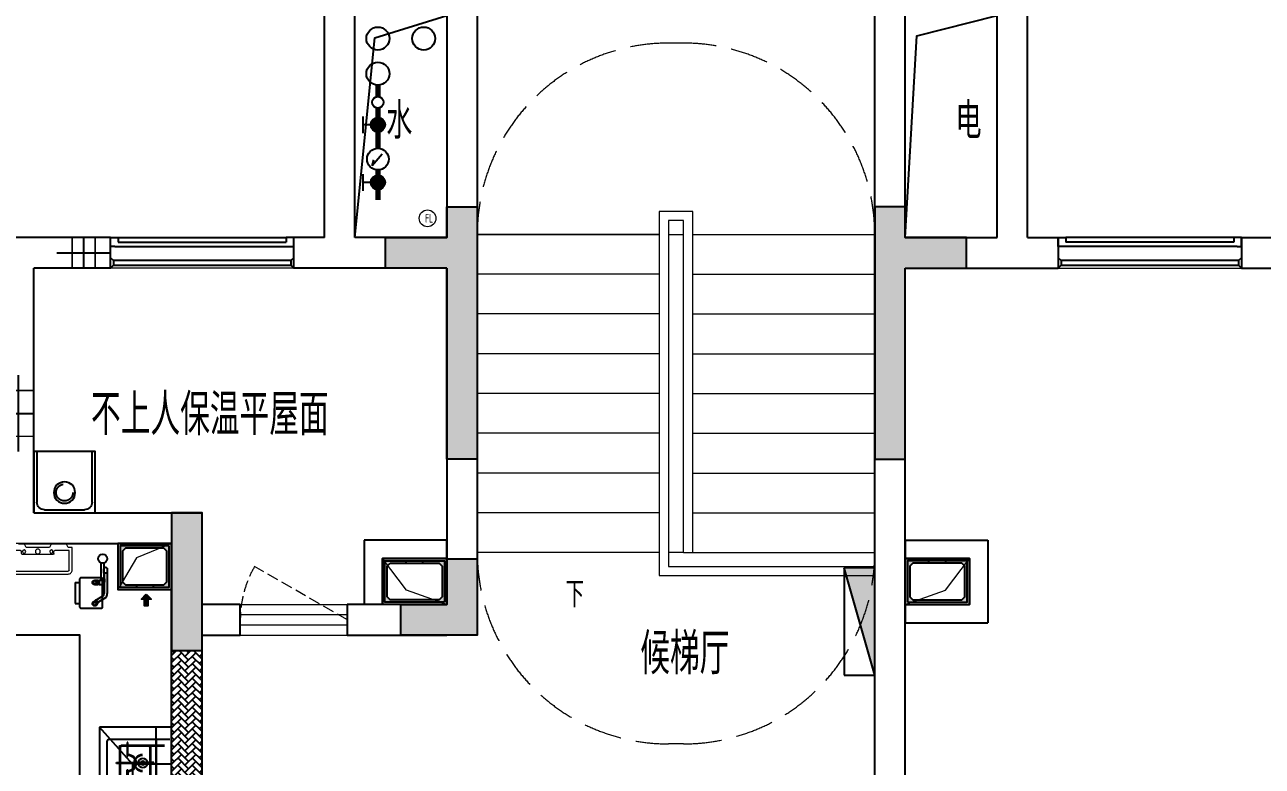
# Model space of a CAD drawing. Extents: x 3753737 to 4713801, y -857380 to 24339.
# Drawn here: x 4242353 to 4250448, y -789692 to -784846 of the extents above; entities that cross this region are included whole.
import ezdxf

# ---------------------------------------------------------------- set-up
doc = ezdxf.new("R2010")
doc.units = 0
doc.header["$LTSCALE"] = 1000
doc.header["$MEASUREMENT"] = 0
doc.linetypes.add('__DASH', pattern=[0.35, 0.25, -0.1])
doc.linetypes.add('DASH', pattern=[0.35, 0.25, -0.1])
doc.layers.get('0').update_dxf_attribs({"linetype": 'CONTINUOUS'})
for name, color, linetype in [('!!电气', 1, 'CONTINUOUS'), ('3-栏杆1', 252, 'CONTINUOUS'), ('AH-FURNITURE', 1, 'CONTINUOUS'), ('COLU', 7, 'CONTINUOUS'), ('EQUIP_消火栓', 7, 'CONTINUOUS'), ('LVTRY', 252, 'CONTINUOUS'), ('S-砼墙填充', 251, 'CONTINUOUS'), ('VPIPE-消防', 1, 'TG_X'), ('VPIPE-给水', 3, 'TG_J'), ('VPIPE-雨水', 4, 'DASH'), ('WALL', 252, 'CONTINUOUS'), ('保温', 6, 'CONTINUOUS'), ('建筑-排气道', 252, 'CONTINUOUS'), ('机电标识类', 1, 'CONTINUOUS'), ('污水', 3, 'CONTINUOUS'), ('看线', 185, 'CONTINUOUS'), ('管', 193, 'CONTINUOUS'), ('给水', 4, 'CONTINUOUS'), ('铝合金', 144, 'CONTINUOUS')]:
    doc.layers.add(name, color=color, linetype=linetype)
for name, color, linetype, lineweight in [('DIM_SYMB', 252, 'CONTINUOUS', 20), ('PUB_HATCH', 8, 'CONTINUOUS', 9), ('PUB_TEXT', 7, 'CONTINUOUS', 20), ('STAIR', 252, 'CONTINUOUS', 20), ('VPIPE-废水', 31, 'TG_F', 18), ('WINDOW', 146, 'CONTINUOUS', 20), ('平面-看线', 252, 'CONTINUOUS', 15), ('平面-空调预留孔', 252, 'CONTINUOUS', 15), ('立面-洞口示意', 252, 'CONTINUOUS', 13)]:
    doc.layers.add(name, color=color, linetype=linetype, lineweight=lineweight)
doc.styles.add('_TCH_DIM', font='SIMPLEX', dxfattribs={"bigfont": 'GBCBIG'})
doc.styles.add('DIM_FONT', font='SIMPLEX', dxfattribs={"width": 0.7, "bigfont": 'GBCBIG'})
doc.styles.get("Standard").update_dxf_attribs({"font": 'gbenor.shx', "bigfont": 'gbcbig.shx'})
doc.styles.add('TG_LINETYPE', font='SIMPLEX', dxfattribs={"width": 0.8, "height": 3, "bigfont": 'HZTXT'})
doc.linetypes.add('TG_F', pattern='A,2,-0.3,["F",TG_LINETYPE,S=0.1,R=0,X=-0.23,Y=-0.15],0', length=2.3)
doc.linetypes.add('TG_J', pattern='A,2,-0.22,["J",TG_LINETYPE,S=0.1,R=0,X=-0.18,Y=-0.15],0', length=2.22)
doc.linetypes.add('TG_X', pattern='A,4,-0.3,["X",TG_LINETYPE,S=0.1,R=0,X=-0.23,Y=-0.15],0', length=4.3)

# ---------------------------------------------------------------- blocks, each defined once
blk = doc.blocks.new('A$C2705576B')
at = {"layer": '给水'}
h = blk.add_hatch(color=252, dxfattribs=at)
edge = h.paths.add_edge_path()
edge.add_arc((417.5, -1741.2), 47.2, 0, 360)
h = blk.add_hatch(color=252, dxfattribs=at)
edge = h.paths.add_edge_path()
edge.add_arc((794.7, -1741.2), 47.2, 0, 360)
at = {"layer": '给水', "color": 252}
for p, q in [((363.1, -1645.4), (471.8, -1645.4)), ((417.5, -1741.2), (417.5, -1645.4)), ((740.3, -1645.4), (849, -1645.4)), ((794.7, -1741.2), (794.7, -1645.4)), ((601.1, -1768.1), (525.3, -1704.3)), ((525.3, -1704.3), (564, -1715))]:
    blk.add_line(p, q, dxfattribs=at)
at = {"layer": '给水', "color": 252, "const_width": 35.4}
for points in [[(499.1, -1741.2), (302.5, -1741.2)], [(903.5, -1741.2), (640.6, -1741.2)], [(1052.8, -1741.2), (978.5, -1741.2)]]:
    blk.add_lwpolyline(points, dxfattribs=at)
at = {"layer": '给水', "color": 252}
for centre, radius in [((417.5, -1741.2), 47.2), ((569.8, -1741.2), 70.8), ((794.7, -1741.2), 47.2), ((941, -1741.2), 37.5)]:
    blk.add_circle(centre, radius, dxfattribs=at)
blk = doc.blocks.new('A$C60D053AF')
at = {"layer": 'AH-FURNITURE', "color": 8}
for p, q in [((192.5, -71), (327.6, -71)), ((232.5, -90), (128.3, -90)), ((232.5, -110), (128.3, -110)), ((192.5, -91), (327.6, -91)), ((245, -129.5), (245, -122.5)), ((265, -129.5), (265, -122.5)), ((341.7, -96.9), (370, -143.2)), ((355.9, -82.7), (384.2, -129)), ((255, -281), (255, -251)), ((255, -281), (393, -281)), ((393, -281), (393, -251))]:
    blk.add_line(p, q, dxfattribs=at)
for points in [[(170, -68, 1), (170, -94), (192.5, -94), (192.5, -68)], [(234, -251), (414, -251, 0.414214), (424, -241), (424, -111, 0.414214), (414, -101), (234, -101, 0.414214), (224, -111), (224, -241, 0.414214)], [(268, -122.5), (268, -107, 0.414214), (248, -87), (232.5, -87), (232.5, -113), (242, -113), (242, -122.5)], [(242, -152, 1), (268, -152), (268, -129.5), (242, -129.5)], [(383.8, -161.2, 1), (402.2, -142.8), (386.3, -126.9), (367.9, -145.3)]]:
    blk.add_lwpolyline(points, format="xyb", close=True, dxfattribs=at)
for centre, radius in [((100, -100), 30), ((255, -152), 15), ((255, -152), 10), ((393, -152), 15), ((393, -152), 10)]:
    blk.add_circle(centre, radius, dxfattribs=at)
for radius in [40, 20]:
    blk.add_arc((327.6, -111), radius, 45, 90, dxfattribs=at)
blk = doc.blocks.new('GDGDGDGRGD')
at = {"color": 252, "linetype": '__DASH', "ltscale": 0.1}
blk.add_wipeout([(428916.8, 296115.4), (428716.7, 296115.4), (428716.7, 295815.4), (428916.8, 295815.4)], dxfattribs=at).dxf.layer = '污水'
at = {"layer": '机电标识类', "color": 252, "linetype": 'DASH', "ltscale": 400}
for p, q in [((428816.8, 295715.4), (428816.8, 296215.4)), ((428916.8, 295965.4), (428716.7, 295965.4))]:
    blk.add_line(p, q, dxfattribs=at)
at = {"layer": '污水', "color": 252, "linetype": '__DASH', "ltscale": 0.1, "const_width": 10}
blk.add_lwpolyline([(428916.8, 296115.4), (428716.7, 296115.4), (428716.7, 295815.4), (428916.8, 295815.4)], close=True, dxfattribs=at)
blk = doc.blocks.new('GDGDGRD')
at = {"layer": 'S-砼墙填充'}
h = blk.add_hatch(color=252, dxfattribs=at)
h.dxf.hatch_style = 1
h.paths.add_polyline_path([(431616.6, 297415.4), (431216.6, 297415.4), (431216.6, 297615.4), (431616.6, 297615.4), (431616.6, 297815.4), (431816.6, 297815.4), (431816.6, 296165.4), (431616.6, 296165.4)])
h = blk.add_hatch(color=252, dxfattribs=at)
h.dxf.hatch_style = 1
h.paths.add_polyline_path([(434616.6, 297415.4), (435016.6, 297415.4), (435016.6, 297615.4), (434616.6, 297615.4), (434616.6, 297815.4), (434416.6, 297815.4), (434416.6, 296165.4), (434616.6, 296165.4)])
h = blk.add_hatch(color=252, dxfattribs=at)
h.dxf.hatch_style = 1
h.paths.add_polyline_path([(436416.6, 295815.4), (436416.6, 295615.4), (436416.6, 294915.4), (436216.6, 294915.4), (436216.6, 295815.4)])
h = blk.add_hatch(color=252, dxfattribs=at)
h.dxf.hatch_style = 1
h.paths.add_polyline_path([(434916.6, 295015.6), (434916.6, 295215.6), (434616.6, 295215.6), (434616.6, 295515.6), (434416.6, 295515.6), (434416.6, 295015.6)])
at = {"layer": 'COLU', "color": 252}
for points in [[(431616.6, 297415.4), (431216.6, 297415.4), (431216.6, 297615.4), (431616.6, 297615.4), (431616.6, 297815.4), (431816.6, 297815.4), (431816.6, 296165.4), (431616.6, 296165.4), (431616.6, 297415.4)], [(434616.6, 297415.4), (435016.6, 297415.4), (435016.6, 297615.4), (434616.6, 297615.4), (434616.6, 297815.4), (434416.6, 297815.4), (434416.6, 296165.4), (434616.6, 296165.4), (434616.6, 297415.4)], [(436416.6, 295815.4), (436416.6, 295615.4), (436416.6, 295615.4), (436416.6, 294915.4), (436216.6, 294915.4), (436216.6, 295815.4)], [(434916.6, 295015.6), (434916.6, 295215.6), (434616.6, 295215.6), (434616.6, 295515.6), (434416.6, 295515.6), (434416.6, 295015.6)]]:
    blk.add_lwpolyline(points, close=True, dxfattribs=at)
blk = doc.blocks.new('A-Kitchen-7')
at = {"layer": 'LVTRY'}
for p, q in [((-519, 780), (-7, 834)), ((-4, 811), (-515, 756)), ((-7, 834), (-4, 811)), ((-515, 756), (-519, 780)), ((515, 756), (-515, 756)), ((-515, 756), (-515, 40)), ((-486, 761), (-485, 756)), ((-29, 767), (-112, 756)), ((-29, 767), (-35, 806)), ((515, 780), (0, 780)), ((0, 756), (0, 780)), ((515, 756), (515, 780)), ((515, 40), (515, 756)), ((-515, 40), (515, 40))]:
    blk.add_line(p, q, dxfattribs=at)
blk.add_lwpolyline([(-469, 40), (-469, 0), (469, 0), (469, 40)], close=True, dxfattribs=at)
blk = doc.blocks.new('rtyg7uyhg')
at = {"layer": 'LVTRY'}
for p, q in [((193590.3, 45458.1), (193590.3, 45069.5)), ((194234.6, 45488.8), (193621, 45488.8)), ((193896.4, 45429.9), (193857.6, 45326.3)), ((193925.8, 45440.4), (193940.1, 45432.2)), ((194265.3, 45069.5), (194265.3, 45458.1)), ((193621, 45130.8), (193621, 45345.6)), ((193682.3, 45407), (193887.8, 45407)), ((193875.3, 45316), (193945.6, 45401.5)), ((194009.6, 45345.6), (194009.6, 45130.8)), ((194050.5, 45130.8), (194050.5, 45345.6)), ((194111.9, 45407), (194173.3, 45407)), ((194234.6, 45345.6), (194234.6, 45130.8)), ((193857.6, 45326.3), (193875.3, 45316)), ((193621, 45038.8), (194234.6, 45038.8)), ((193948.3, 45069.5), (193682.3, 45069.5)), ((194173.3, 45069.5), (194111.9, 45069.5))]:
    blk.add_line(p, q, dxfattribs=at)
for centre, radius in [((193866.4, 45437.7), 20.5), ((193989.2, 45437.7), 20.5), ((194071, 45437.7), 20.5), ((193815.3, 45238.2), 25.6), ((194137.5, 45238.2), 25.6)]:
    blk.add_circle(centre, radius, dxfattribs=at)
for centre, radius, start, end in [((193621, 45458.1), 30.7, 89.99999, 179.99999), ((193915.6, 45422.7), 20.5, 59.99999, 159.46231), ((193929.8, 45414.5), 20.5, 320.53767, 59.99999), ((194234.6, 45458.1), 30.7, 359.99999, 89.99999), ((193682.3, 45345.6), 61.4, 89.99999, 179.99999), ((193948.3, 45345.6), 61.4, 359.99999, 89.99999), ((194111.9, 45345.6), 61.4, 89.99999, 179.99999), ((194173.3, 45345.6), 61.4, 359.99999, 89.99999), ((193682.3, 45130.8), 61.4, 179.99999, 269.99999), ((193948.3, 45130.8), 61.4, 269.99999, 359.99999), ((194111.9, 45130.8), 61.4, 179.99999, 269.99999), ((194173.3, 45130.8), 61.4, 269.99999, 359.99999), ((193621, 45069.5), 30.7, 179.99999, 269.99999), ((194234.6, 45069.5), 30.7, 269.99999, 359.99999)]:
    blk.add_arc(centre, radius, start, end, dxfattribs=at)
at = {"layer": 'LVTRY', "style": 'DIM_FONT', "width": 0.8, "flags": 9}
for tag in ['YSIZE', 'XSIZE']:
    blk.add_attdef(tag, (193927.8, 45487.8), '', height=0.5, rotation=89.99999, dxfattribs=at)
blk = doc.blocks.new('FRSDFDGDGDRGDR')
at = {"layer": '平面-空调预留孔', "color": 252}
for p, q in [((699612.3, 775044), (699612.3, 775441.2)), ((699618.9, 775447.8), (699746.3, 775447.8)), ((699746.3, 775447.8), (699746.3, 775355.4)), ((699726.5, 775348.8), (699739.7, 775348.8)), ((699719.9, 775342.2), (699719.9, 775143)), ((699726.5, 775136.4), (699739.7, 775136.4)), ((699746.3, 775129.8), (699746.3, 775037.4)), ((699746.3, 775037.4), (699618.9, 775037.4))]:
    blk.add_line(p, q, dxfattribs=at)
blk.add_lwpolyline([(699766.1, 775166.7), (699792.5, 775153.5), (699792.5, 775057.2), (699766.1, 775044), (699766.1, 775017.6), (699618.9, 775017.6, -0.414214), (699592.5, 775044), (699592.5, 775441.2, -0.414214), (699618.9, 775467.6), (699766.1, 775467.6), (699766.1, 775441.2), (699792.5, 775428), (699792.5, 775331.6), (699766.1, 775318.4)], format="xyb", close=True, dxfattribs=at)
for centre, radius in [((699739.7, 775331.6), 10.6), ((699739.7, 775243.2), 15.8), ((699739.7, 775153.5), 10.6)]:
    blk.add_circle(centre, radius, dxfattribs=at)
for centre, start, end in [((699618.9, 775441.2), 90, 180), ((699726.5, 775342.2), 90, 180), ((699739.7, 775355.4), 270, 360), ((699726.5, 775143), 180, 270), ((699739.7, 775129.8), 0, 90), ((699618.9, 775044), 180, 270)]:
    blk.add_arc(centre, 6.6, start, end, dxfattribs=at)
blk = doc.blocks.new('*U152')
h = blk.add_hatch(color=5)
h.set_gradient(color1=(0, 0, 255), rotation=180, tint=1)
h.paths.add_polyline_path([(0, 0), (-6.35, -6.35), (-6.35, -2.159), (-15, -2.159), (-15, 2.159), (-6.35, 2.159), (-6.35, 6.35)])
at = {"color": 0, "linetype": 'Continuous'}
blk.add_lwpolyline([(0, 0), (-6.35, -6.35), (-6.35, -2.159), (-15, -2.159), (-15, 2.159), (-6.35, 2.159), (-6.35, 6.35)], close=True, dxfattribs=at)
blk = doc.blocks.new('VXCVXVXVDXVDX')
at = {"layer": 'PUB_HATCH'}
blk.add_hatch(color=252, dxfattribs=at).paths.add_polyline_path([(436751.6, 295600.4), (436751.6, 295330.4), (436646.6, 295330.4), (436646.6, 295345.4), (436716.6, 295345.4), (436736.6, 295365.4), (436736.6, 295565.4), (436716.6, 295585.4), (436466.6, 295585.4), (436446.6, 295565.4), (436446.6, 295365.4), (436466.6, 295345.4), (436536.6, 295345.4), (436536.6, 295330.4), (436431.6, 295330.4), (436431.6, 295600.4)])
at = {"layer": 'LVTRY', "color": 252}
for p, q in [((436536.6, 295345.4), (436536.6, 295330.4)), ((436646.6, 295345.4), (436646.6, 295330.4)), ((436416.6, 294415.4), (436886.8, 294415.4)), ((436516.6, 293515.4), (436516.6, 294415.4)), ((436670.8, 294172.4), (436886.8, 294415.4)), ((436886.8, 294415.4), (436886.8, 293515.4)), ((436826.6, 294335.4), (436426.6, 294335.4)), ((436461.6, 294295.4), (436746.6, 294295.4)), ((436461.6, 294290.4), (436746.6, 294290.4)), ((436516.6, 294325.4), (436516.6, 293605.4)), ((436551.6, 294075.4), (436551.6, 294285.4)), ((436556.6, 294075.4), (436556.6, 294285.4)), ((436701.8, 294225.4), (436701.8, 294315.4)), ((436701.8, 294315.4), (436706.3, 294315.4)), ((436706.3, 294315.4), (436706.3, 294225.4)), ((436751.6, 294285.4), (436751.6, 294075.4)), ((436756.6, 294285.4), (436756.6, 294075.4)), ((436836.6, 293605.4), (436836.6, 294325.4)), ((436531.6, 294182.6), (436659.1, 294182.6)), ((436531.6, 294178.1), (436531.6, 294182.6)), ((436659.1, 294178.1), (436531.6, 294178.1)), ((436776.6, 294182.6), (436649.1, 294182.6)), ((436649.1, 294182.6), (436649.1, 294178.1)), ((436649.1, 294178.1), (436776.6, 294178.1)), ((436659.1, 294182.6), (436659.1, 294178.1)), ((436706.3, 294225.4), (436701.8, 294225.4)), ((436776.6, 294178.1), (436776.6, 294182.6)), ((436416.6, 294172.4), (436670.8, 294172.4)), ((436516.6, 293757.3), (436516.6, 294172.4)), ((436670.8, 294172.4), (436670.8, 293757.3)), ((436706.3, 294135.4), (436701.8, 294135.4)), ((436701.8, 294135.4), (436701.8, 294045.4)), ((436706.3, 294045.4), (436706.3, 294135.4)), ((436746.6, 294070.4), (436461.6, 294070.4)), ((436746.6, 294065.4), (436461.6, 294065.4)), ((436701.8, 294045.4), (436706.3, 294045.4)), ((436816, 294015.4), (436777.2, 294015.4)), ((436796.6, 293996), (436796.6, 294034.8)), ((436796.6, 293896), (436796.6, 293934.8)), ((436746.6, 293865.4), (436461.6, 293865.4)), ((436746.6, 293860.4), (436461.6, 293860.4)), ((436551.6, 293855.4), (436551.6, 293645.4)), ((436556.6, 293855.4), (436556.6, 293645.4)), ((436701.8, 293795.4), (436701.8, 293885.4)), ((436701.8, 293885.4), (436706.3, 293885.4)), ((436706.3, 293885.4), (436706.3, 293795.4)), ((436751.6, 293645.4), (436751.6, 293855.4)), ((436756.6, 293645.4), (436756.6, 293855.4)), ((436816, 293915.4), (436777.2, 293915.4)), ((436706.3, 293795.4), (436701.8, 293795.4)), ((436670.8, 293757.3), (436416.6, 293757.3)), ((436659.1, 293752.6), (436531.6, 293752.6)), ((436531.6, 293752.6), (436531.6, 293748.1)), ((436531.6, 293748.1), (436659.1, 293748.1)), ((436649.1, 293748.1), (436649.1, 293752.6)), ((436649.1, 293752.6), (436776.6, 293752.6)), ((436776.6, 293748.1), (436649.1, 293748.1)), ((436659.1, 293748.1), (436659.1, 293752.6)), ((436886.8, 293515.4), (436670.8, 293757.3)), ((436706.3, 293705.4), (436701.8, 293705.4)), ((436701.8, 293705.4), (436701.8, 293615.4)), ((436706.3, 293615.4), (436706.3, 293705.4)), ((436776.6, 293752.6), (436776.6, 293748.1)), ((436461.6, 293640.4), (436746.6, 293640.4)), ((436461.6, 293635.4), (436746.6, 293635.4)), ((436701.8, 293615.4), (436706.3, 293615.4)), ((436426.6, 293595.4), (436826.6, 293595.4)), ((436886.8, 293515.4), (436416.6, 293515.4))]:
    blk.add_line(p, q, dxfattribs=at)
for points in [[(436416.6, 295615.4), (436766.6, 295615.4), (436766.6, 295315.4), (436416.6, 295315.4)], [(436431.6, 295600.4), (436751.6, 295600.4), (436751.6, 295330.4), (436431.6, 295330.4)], [(436716.6, 295345.4), (436466.6, 295345.4), (436446.6, 295365.4), (436446.6, 295565.4), (436466.6, 295585.4), (436716.6, 295585.4), (436736.6, 295565.4), (436736.6, 295365.4), (436716.6, 295345.4)]]:
    blk.add_lwpolyline(points, close=True, dxfattribs=at)
blk.add_lwpolyline([(437016.6, 292915.4), (437016.6, 295015.4), (438516.6, 295015.4), (438516.6, 293789.4)], dxfattribs=at)
for centre, radius in [((436604.1, 294180.4), 29.7), ((436604.1, 294180.4), 11.7), ((436796.6, 294015.4), 17), ((436796.6, 293915.4), 17), ((436604.1, 293750.4), 29.7), ((436604.1, 293750.4), 11.7)]:
    blk.add_circle(centre, radius, dxfattribs=at)
for centre, radius, start, end in [((436526.6, 294325.4), 10, 90, 180), ((436561.6, 294285.4), 10, 90, 180), ((436561.6, 294285.4), 5, 90, 180), ((436746.6, 294285.4), 10, 0, 90), ((436746.6, 294285.4), 5, 0, 90), ((436826.6, 294325.4), 10, 0, 90), ((436604.1, 294180.4), 56.7, 2.27424, 87.72576), ((436604.1, 294180.4), 52.2, 2.47041, 87.52959), ((436604.1, 294180.4), 56.7, 272.27424, 357.72576), ((436604.1, 294180.4), 52.2, 272.47041, 357.52959), ((436704.1, 294180.4), 56.7, 92.27424, 177.72576), ((436704.1, 294180.4), 56.7, 182.27424, 267.72576), ((436704.1, 294180.4), 52.2, 92.47041, 177.52959), ((436704.1, 294180.4), 52.2, 182.47041, 267.52959), ((436561.6, 294075.4), 10, 180, 270), ((436561.6, 294075.4), 5, 180, 270), ((436746.6, 294075.4), 5, 270, 0), ((436746.6, 294075.4), 10, 270, 0), ((436561.6, 293855.4), 10, 90, 180), ((436561.6, 293855.4), 5, 90, 180), ((436746.6, 293855.4), 10, 0, 90), ((436746.6, 293855.4), 5, 0, 90), ((436604.1, 293750.4), 56.7, 2.27424, 87.72576), ((436604.1, 293750.4), 52.2, 2.47041, 87.52959), ((436704.1, 293750.4), 56.7, 92.27424, 177.72576), ((436704.1, 293750.4), 52.2, 92.47041, 177.52959), ((436604.1, 293750.4), 56.7, 272.27424, 357.72576), ((436604.1, 293750.4), 52.2, 272.47041, 357.52959), ((436704.1, 293750.4), 56.7, 182.27424, 267.72576), ((436704.1, 293750.4), 52.2, 182.47041, 267.52959), ((436561.6, 293645.4), 10, 180, 270), ((436561.6, 293645.4), 5, 180, 270), ((436746.6, 293645.4), 5, 270, 0), ((436746.6, 293645.4), 10, 270, 0), ((436526.6, 293605.4), 10, 180, 270), ((436826.6, 293605.4), 10, 270, 0)]:
    blk.add_arc(centre, radius, start, end, dxfattribs=at)
at = {"layer": '立面-洞口示意', "color": 252}
blk.add_lwpolyline([(436416.6, 295615.4), (436645.1, 295521.4), (436766.6, 295315.4)], dxfattribs=at)
at = {"color": 252, "rotation": 90}
blk.add_blockref('FRSDFDGDGDRGDR', (1212534.1, -404177.2), dxfattribs=at)
at = {"color": 252, "xscale": -1}
blk.add_blockref('rtyg7uyhg', (632006.9, 250026.6), dxfattribs=at)
at = {"layer": 'LVTRY', "color": 252, "extrusion": (0, 0, -1), "xscale": -0.7999999999883585, "yscale": 0.7999999999883585, "zscale": -0.7999999999883585, "rotation": 270}
blk.add_blockref('A-Kitchen-7', (-439116.6, 293377.4), dxfattribs=at)
at = {"layer": '建筑-排气道', "color": 252, "extrusion": (0, 0, -1), "xscale": 5, "yscale": 5, "zscale": -5, "rotation": 90}
blk.add_blockref('*U152', (-436581.7, 295283.1), dxfattribs=at)
blk = doc.blocks.new('VXVXVXDVXDVXVDX')
at = {"layer": '保温', "linetype": 'ByBlock', "ltscale": 10}
h = blk.add_hatch(dxfattribs=at)
h.set_pattern_fill('AR-HBONE', color=251, scale=55)
h.set_pattern_definition([(45, (0, 0), (0, 47.4157523), [100.584, -33.528]), (135, (23.708, 23.708), (3e-15, 47.4157523), [100.584, -33.528])])
h.paths.add_polyline_path([(436416.6, 294915.4), (436216.6, 294915.4), (436216.6, 292815.4), (436416.6, 292815.2)])
blk = doc.blocks.new('A$C3EB2330C')
at = {"layer": '管', "color": 252}
for p, q in [((0, 380), (330, 380)), ((380, 330), (380, 70)), ((330, 20), (0, 20))]:
    blk.add_line(p, q, dxfattribs=at)
blk.add_lwpolyline([(400, 400), (400, 0), (0, 0), (0, 400)], close=True, dxfattribs=at)
for centre, start, end in [((330, 330), 0, 90), ((330, 70), 270, 360)]:
    blk.add_arc(centre, 50, start, end, dxfattribs=at)
blk.add_ellipse((267.5, 200), major_axis=(-49.5, -49.5), ratio=1, start_param=-0.785398, end_param=5.497787, dxfattribs=at)
blk = doc.blocks.new('$TwtSys$00000434')
at = {"color": 252}
for p, q in [((-0.5, 0.5), (-0.5, -0.5)), ((-0.5, -0.5), (0.5, 0.5)), ((0.5, 0.5), (-0.5, 0.5)), ((0.5, -0.5), (0.5, 0.5)), ((-0.5, -0.5), (0.5, -0.5))]:
    blk.add_line(p, q, dxfattribs=at)
blk.add_solid([(0.5, -0.5), (0.5, 0.5), (-0.5, -0.5)], dxfattribs=at)
blk = doc.blocks.new('A$C39FB4DEF')
at = {"linetype": '__DASH', "ltscale": 0.1}
blk.add_wipeout([(100, 100.1), (100, -100.1), (250, -100.1), (250, 100.1)], dxfattribs=at).dxf.layer = '污水'
at = {"layer": '机电标识类', "color": 250, "linetype": 'DASH', "ltscale": 400}
for p, q in [((175, 100.1), (175, -100.1)), ((350, 0), (0, 0))]:
    blk.add_line(p, q, dxfattribs=at)
at = {"layer": '污水', "linetype": '__DASH', "ltscale": 0.1, "const_width": 10}
blk.add_lwpolyline([(100, 100.1), (100, -100.1), (250, -100.1), (250, 100.1)], close=True, dxfattribs=at)
blk = doc.blocks.new('A$C1BAD4CCC')
at = {"layer": 'PUB_HATCH'}
blk.add_hatch(color=252, dxfattribs=at).paths.add_polyline_path([(15, -15), (15, -285), (155, -285), (155, -270), (50, -270), (30, -250), (30, -50), (50, -30), (370, -30), (390, -50), (390, -250), (370, -270), (265, -270), (265, -285), (405, -285), (405, -15)])
at = {"layer": 'LVTRY', "color": 252}
for p, q in [((155, -270), (155, -285)), ((265, -270), (265, -285))]:
    blk.add_line(p, q, dxfattribs=at)
for points in [[(420, 0), (0, 0), (0, -300), (420, -300)], [(405, -15), (15, -15), (15, -285), (405, -285)], [(50, -270), (370, -270), (390, -250), (390, -50), (370, -30), (50, -30), (30, -50), (30, -250), (50, -270)]]:
    blk.add_lwpolyline(points, close=True, dxfattribs=at)
at = {"layer": '立面-洞口示意', "color": 252}
blk.add_lwpolyline([(420, 0), (156.4, -93.9), (0, -300)], dxfattribs=at)
blk = doc.blocks.new('$WINLIB2D$00000001')
at = {"color": 0}
for points in [[(-0.5, 0.5), (-0.5, -0.5)], [(-0.5, 0.5), (0.5, 0.5)], [(0.5, -0.5), (0.5, 0.5)], [(0.5, 0.167), (-0.5, 0.167)], [(0.5, -0.167), (-0.5, -0.167)], [(-0.5, -0.5), (0.5, -0.5)]]:
    blk.add_lwpolyline(points, dxfattribs=at)
blk = doc.blocks.new('A$C100F5A36')
at = {"layer": '3-栏杆1', "color": 252}
for p, q in [((45622.7, -8033.3), (45602.5, -8015.5)), ((45602.5, -8015.5), (45622.7, -8033.3)), ((45602.5, -8082.4), (45622.7, -8062.6)), ((46782.2, -8033.3), (45622.7, -8033.3)), ((45622.7, -8033.3), (45622.7, -8062.6)), ((45622.7, -8062.6), (46782.2, -8062.6)), ((46782.2, -8033.3), (46802.5, -8015.5)), ((46802.5, -8015.5), (46782.2, -8033.3)), ((46782.2, -8033.3), (46782.2, -8062.6)), ((46782.2, -8062.6), (46802.5, -8082.4)), ((46802.5, -8082.4), (46782.2, -8062.6)), ((51822.7, -8033.3), (51802.4, -8015.5)), ((51802.4, -8015.5), (51822.7, -8033.3)), ((51802.4, -8082.4), (51822.7, -8062.6)), ((52982.2, -8033.3), (51822.7, -8033.3)), ((51822.7, -8033.3), (51822.7, -8062.6)), ((51822.7, -8062.6), (52982.2, -8062.6)), ((52982.2, -8033.3), (53002.5, -8015.5)), ((53002.5, -8015.5), (52982.2, -8033.3)), ((52982.2, -8033.3), (52982.2, -8062.6)), ((52982.2, -8062.6), (53002.5, -8082.4)), ((53002.5, -8082.4), (52982.2, -8062.6))]:
    blk.add_line(p, q, dxfattribs=at)
at = {"layer": 'DIM_SYMB', "color": 252}
blk.add_lwpolyline([(48627.5, -10072.4, 0, 0, 0), (48627.5, -7147.4, 0, 0, 0), (49977.5, -7147.4, 0, 0, 0), (49977.5, -9662.4, 40, 0, 0), (49977.5, -9812.4, 0, 0, 0)], format="xyseb", dxfattribs=at)
at = {"layer": 'STAIR', "color": 252}
for p, q in [((48002.5, -6432.4), (48002.5, -7862.4)), ((50602.5, -7862.4), (50602.5, -6432.4)), ((49412.5, -7712.4), (49192.5, -7712.4)), ((49192.5, -7712.4), (49192.5, -10092.4)), ((49412.5, -9942.4), (49412.5, -7712.4)), ((49352.5, -7772.4), (49252.5, -7772.4)), ((49252.5, -7772.4), (49252.5, -10032.4)), ((49352.5, -9942.4), (49352.5, -7772.4)), ((48002.5, -7862.4), (48002.5, -9942.4)), ((49192.5, -7862.4), (48002.5, -7862.4)), ((48002.5, -7862.4), (49192.5, -7862.4)), ((49252.5, -7862.4), (49252.5, -9942.4)), ((49252.5, -7862.4), (49352.5, -7862.4)), ((49352.5, -9942.4), (49352.5, -7862.4)), ((49412.5, -7862.4), (50602.5, -7862.4)), ((49412.5, -7862.4), (50602.5, -7862.4)), ((50602.5, -9942.4), (50602.5, -7862.4)), ((49192.5, -8122.4), (48002.5, -8122.4)), ((49412.5, -8122.4), (50602.5, -8122.4)), ((49192.5, -8382.4), (48002.5, -8382.4)), ((49412.5, -8382.4), (50602.5, -8382.4)), ((49192.5, -8642.4), (48002.5, -8642.4)), ((49412.5, -8642.4), (50602.5, -8642.4)), ((49192.5, -8902.4), (48002.5, -8902.4)), ((49412.5, -8902.4), (50602.5, -8902.4)), ((49192.5, -9162.4), (48002.5, -9162.4)), ((49412.5, -9162.4), (50602.5, -9162.4)), ((49192.5, -9422.4), (48002.5, -9422.4)), ((49412.5, -9422.4), (50602.5, -9422.4)), ((49192.5, -9682.4), (48002.5, -9682.4)), ((49412.5, -9682.4), (50602.5, -9682.4)), ((49192.5, -9942.4), (48002.5, -9942.4)), ((49352.5, -9942.4), (49252.5, -9942.4)), ((49352.5, -9942.4), (49412.5, -9942.4)), ((49352.5, -9942.4), (49412.5, -9942.4)), ((49412.5, -9942.4), (50602.5, -9942.4)), ((49252.5, -10032.4), (50602.5, -10032.4)), ((50602.5, -10032.4), (50602.5, -10092.4)), ((49192.5, -10092.4), (50602.5, -10092.4))]:
    blk.add_line(p, q, dxfattribs=at)
at = {"layer": 'STAIR', "color": 252, "linetype": 'DASH'}
for points in [[(50602.5, -7862.4, 0.414214), (49352.5, -6612.4), (49252.5, -6612.4, 0.414214), (48002.5, -7862.4)], [(50602.5, -9942.4, -0.414214), (49352.5, -11192.4), (49252.5, -11192.4, -0.414214), (48002.5, -9942.4)]]:
    blk.add_lwpolyline(points, format="xyb", dxfattribs=at)
at = {"layer": 'VPIPE-废水', "color": 252}
blk.add_circle((47677.5, -7757.4), 55, dxfattribs=at)
at = {"layer": 'VPIPE-消防', "color": 252, "linetype": 'Continuous'}
blk.add_circle((47652.5, -6582.4), 75, dxfattribs=at)
at = {"layer": 'VPIPE-给水', "color": 252, "linetype": 'Continuous'}
for centre in [(47352.5, -6582.4), (47352.5, -6812.4)]:
    blk.add_circle(centre, 75, dxfattribs=at)
at = {"layer": 'VPIPE-雨水', "color": 252}
blk.add_circle((45302.5, -9549.9), 55, dxfattribs=at)
at = {"layer": 'WALL', "color": 252}
for p, q in [((47002.5, -7882.4), (47002.5, -6232.4)), ((51602.5, -7882.4), (51602.5, -6232.4)), ((47202.5, -7882.4), (47202.5, -6432.4)), ((47802.5, -6432.4), (47802.5, -7882.4)), ((48002.5, -6432.4), (48002.5, -7982.4)), ((50602.5, -7982.4), (50602.5, -6432.4)), ((50802.5, -7882.4), (50802.5, -6432.4)), ((51402.5, -7882.4), (51402.5, -6432.4)), ((47002.5, -7882.4), (46802.5, -7882.4)), ((46802.5, -8082.4), (46802.5, -7882.4)), ((47802.5, -7882.4), (47202.5, -7882.4)), ((50802.5, -7882.4), (51402.5, -7882.4)), ((51602.5, -7882.4), (51802.5, -7882.4)), ((51802.5, -7882.4), (51802.5, -8082.4)), ((53002.5, -7882.4), (53702.5, -7882.4)), ((53002.5, -7882.4), (53002.5, -8082.4)), ((48002.5, -7982.4), (48002.5, -10382.1)), ((50602.5, -11882.4), (50602.5, -7982.4)), ((47102.5, -8082.4), (46802.5, -8082.4)), ((47802.5, -8082.4), (47102.5, -8082.4)), ((47802.5, -8082.4), (47802.5, -10282.1)), ((50802.5, -8082.4), (51502.5, -8082.4)), ((50802.5, -12082.4), (50802.5, -8082.4)), ((51502.5, -8082.4), (51802.5, -8082.4)), ((53002.5, -8082.4), (53502.5, -8082.4)), ((45102.5, -9682.4), (46202.5, -9682.4)), ((46202.5, -10282.4), (46202.5, -9682.4)), ((47262.5, -9861.9), (47262.5, -10282.2)), ((47802.5, -9861.9), (47262.5, -9861.9)), ((47802.5, -9981.9), (47802.5, -9861.9)), ((50802.5, -9861.9), (51342.5, -9861.9)), ((50802.5, -9861.9), (50802.5, -9981.9)), ((51342.5, -9861.9), (51342.5, -10401.9)), ((45002.5, -9882.4), (46002.5, -9882.4)), ((46002.5, -10382.4), (46002.5, -9882.4)), ((47382.5, -9981.9), (47382.5, -10282.2)), ((47802.5, -9981.9), (47382.5, -9981.9)), ((50802.5, -9981.9), (51222.5, -9981.9)), ((51222.5, -9981.9), (51222.5, -10281.9)), ((46452.5, -10282.3), (46202.5, -10282.4)), ((46452.5, -10482.3), (46452.5, -10282.3)), ((47802.5, -10282.1), (47152.5, -10282.2)), ((47152.5, -10282.2), (47152.5, -10482.2)), ((47382.5, -10282.2), (47262.5, -10282.2)), ((50802.5, -10281.9), (51222.5, -10281.9)), ((50802.5, -10281.9), (50802.5, -10401.9)), ((46002.5, -12582.4), (46002.5, -10382.4)), ((48002.5, -10382.1), (48002.5, -10482.1)), ((50802.5, -10401.9), (51342.5, -10401.9)), ((46202.5, -10482.4), (46452.5, -10482.3)), ((46202.5, -12482.4), (46202.5, -10482.4)), ((47152.5, -10482.2), (47802.5, -10482.1)), ((47802.5, -10482.1), (47802.5, -10482.1)), ((48002.5, -10482.1), (47802.5, -10482.1))]:
    blk.add_line(p, q, dxfattribs=at)
at = {"layer": 'WINDOW', "color": 252, "linetype": 'DASH', "ltscale": 0.3}
blk.add_lwpolyline([(47152.7, -10382.3), (46546.2, -10032.4, 0.131526), (46452.5, -10382.1)], format="xyb", dxfattribs=at)
at = {"layer": '平面-看线', "color": 252}
for p, q in [((46802.5, -8082.4), (45602.5, -8082.4)), ((51802.5, -8082.4), (53002.5, -8082.4))]:
    blk.add_line(p, q, dxfattribs=at)
at = {"layer": '看线', "color": 252, "ltscale": 0.5}
for points in [[(47202.4, -7882.4), (47333.4, -6578.3), (47802.5, -6432.4)], [(50802.5, -7882.4), (50877.4, -6565.3), (51402.5, -6432.4)]]:
    blk.add_lwpolyline(points, dxfattribs=at)
at = {"layer": '铝合金', "color": 252}
for points in [[(45632.5, -7942.4), (45602.5, -7942.4), (45602.5, -7882.4), (45652.5, -7882.4), (45652.5, -7912.4)], [(45602.5, -7912.4), (45602.5, -7882.4), (45652.5, -7882.4), (45652.5, -7892.4), (45652.5, -7892.4), (45652.5, -7912.4)], [(45652.5, -7882.4), (46752.5, -7882.4)], [(45652.5, -7912.4), (46752.5, -7912.4)], [(46772.5, -7942.4), (46802.5, -7942.4), (46802.5, -7882.4), (46752.5, -7882.4), (46752.5, -7912.4)], [(46802.5, -7912.4), (46802.5, -7882.4), (46752.5, -7882.4), (46752.5, -7892.4), (46752.5, -7892.4), (46752.5, -7912.4)], [(51832.5, -7942.4), (51802.5, -7942.4), (51802.5, -7882.4), (51852.5, -7882.4), (51852.5, -7912.4)], [(51802.5, -7912.4), (51802.5, -7882.4), (51852.5, -7882.4), (51852.5, -7892.4), (51852.5, -7892.4), (51852.5, -7912.4)], [(52952.5, -7882.4), (51852.5, -7882.4)], [(52952.5, -7912.4), (51852.5, -7912.4)], [(52972.5, -7942.4), (53002.5, -7942.4), (53002.5, -7882.4), (52952.5, -7882.4), (52952.5, -7912.4)], [(53002.5, -7912.4), (53002.5, -7882.4), (52952.5, -7882.4), (52952.5, -7892.4), (52952.5, -7892.4), (52952.5, -7912.4)], [(45632.5, -7942.4), (46772.5, -7942.4)], [(52972.5, -7942.4), (51832.5, -7942.4)]]:
    blk.add_lwpolyline(points, dxfattribs=at)
at = {"color": 252, "xscale": -1}
for name, p in [('GDGDGDGRGD', (473819.2, -304997.8)), ('VXVXVXDVXDVXVDX', (482419, -305497.8)), ('VXCVXVXVDXVDX', (482419, -305497.8))]:
    blk.add_blockref(name, p, dxfattribs=at)
at = {"color": 252}
for name, p, rotation in [('A$C60D053AF', (45652.5, -9882.4), 270.0000000007067), ('A$C1BAD4CCC', (51222.5, -10281.9), 180)]:
    blk.add_blockref(name, p, dxfattribs=dict(at, rotation=rotation))
at = {"color": 252, "xscale": -1, "rotation": 180}
blk.add_blockref('A$C1BAD4CCC', (47382.5, -10281.9), dxfattribs=at)
at = {"layer": 'EQUIP_消火栓', "color": 252, "xscale": 700, "yscale": 200, "zscale": 700, "rotation": 89.9999999999792}
blk.add_blockref('$TwtSys$00000434', (50502.5, -10392.4), dxfattribs=at)
at = {"layer": 'WINDOW', "color": 252, "xscale": -700.0000123986958, "yscale": 200, "zscale": -700.0000123986958, "rotation": 180.0086025736102}
blk.add_blockref('$WINLIB2D$00000001', (46802.5, -10382.3), dxfattribs=at)
at = {"layer": '污水', "color": 252, "rotation": 90.00000000010901}
blk.add_blockref('A$C2705576B', (45611.3, -7940.2), dxfattribs=at)
at = {"layer": 'DIM_SYMB', "color": 7, "style": '_TCH_DIM'}
blk.add_text('下', height=168.8, dxfattribs=at).set_placement((48580, -10299.9))
at = {"layer": 'PUB_TEXT', "color": 252}
for s, height, p in [('水', 236.3, (47407.6, -7237.6)), ('电', 236.3, (51131.1, -7237.6)), ('不上人保温平屋面', 270.07, (45475.6, -9175)), ('候梯厅', 270.07, (49068.7, -10738))]:
    blk.add_text(s, height=height, dxfattribs=at).set_placement(p)
at = {"layer": 'PUB_TEXT', "color": 252, "width": 0.6}
blk.add_text('FL', height=56, dxfattribs=at).set_placement((47662.1, -7785.4))
at = {"layer": 'WALL', "color": 252}
blk.add_line((45102.5, -9682.4), (45102.5, -8082.4), dxfattribs=at)
at = {"color": 252, "xscale": -1}
blk.add_blockref('GDGDGRD', (482419, -305497.8), dxfattribs=at)
at = {"layer": '管', "color": 252, "xscale": -1, "rotation": 90}
blk.add_blockref('A$C3EB2330C', (45502.5, -9282.4), dxfattribs=at)
at = {"color": 252, "xscale": -1}
blk.add_blockref('A$C39FB4DEF', (45602.5, -7982.4), dxfattribs=at)
at = {"layer": 'WALL', "color": 252}
for p, q in [((45602.5, -7882.4), (44902.5, -7882.4)), ((45602.5, -8082.4), (45602.5, -7882.4)), ((45602.5, -8082.4), (45102.5, -8082.4))]:
    blk.add_line(p, q, dxfattribs=at)

msp = doc.modelspace()

# ---------------------------------------------------------------- block references
at = {"layer": '!!电气'}
msp.add_blockref('A$C100F5A36', (4197311, -778353.6), dxfattribs=at)

doc.saveas('drawing.dxf')
